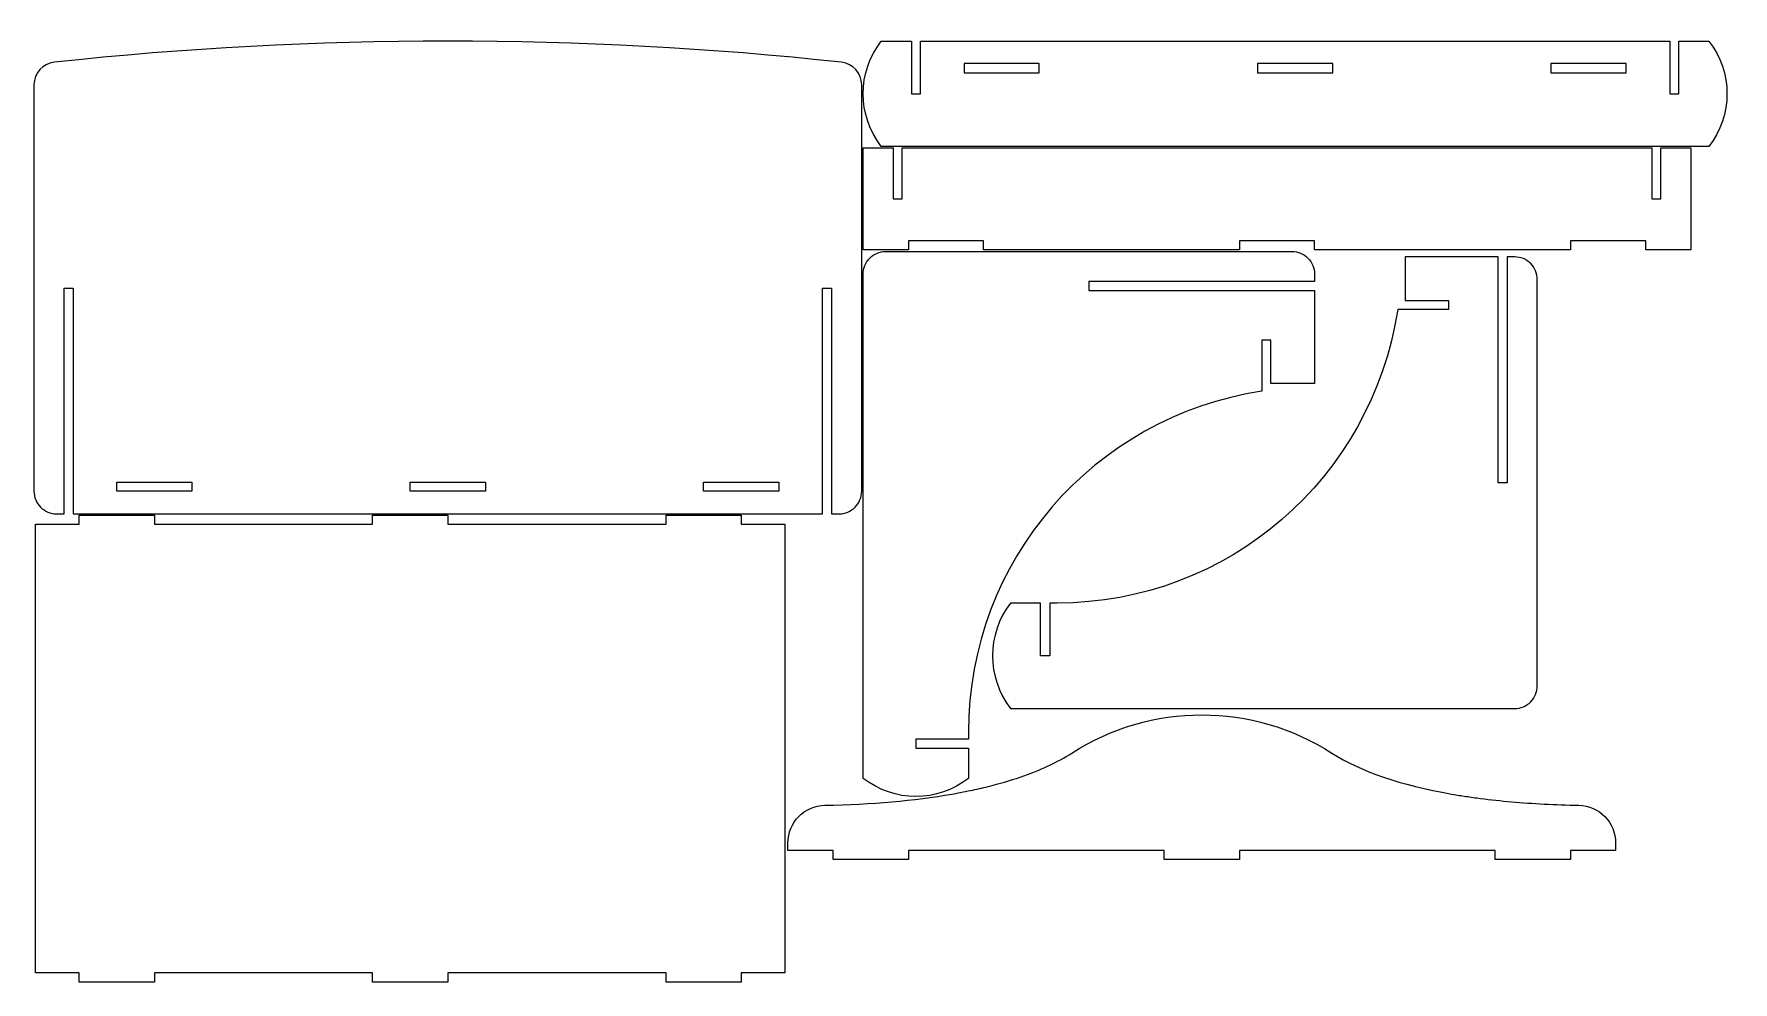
# Model space of a CAD drawing. Header units: millimetres. Extents: x -562 to 566, y -312 to 317.
import ezdxf

# ---------------------------------------------------------------- set-up
doc = ezdxf.new("R2010")
doc.units = ezdxf.units.MM
doc.header["$MEASUREMENT"] = 0
doc.layers.add('Camada 1', color=7, linetype='Continuous')

msp = doc.modelspace()

# ---------------------------------------------------------------- linework, layer by layer
at = {"layer": 'Camada 1', "color": 250, "lineweight": 20}
for points, knots in [([(-12.4979, 283.4999), (-12.4979, 283.4999), (-12.4979, 13.5), (-12.4979, 13.5), (-12.4979, 13.5), (-12.4979, 9.5218), (-14.0783, 5.7064), (-16.8913, 2.8934), (-16.8913, 2.8934), (-19.7043, 0.0804), (-23.5197, -1.5), (-27.4979, -1.5), (-27.4979, -1.5), (-27.4979, -1.5), (-32.4979, -1.5), (-32.4979, -1.5), (-32.4979, -1.5), (-32.4979, -1.5), (-32.4979, 148.4566), (-32.4979, 148.4566), (-32.4979, 148.4566), (-32.4979, 148.4566), (-38.4979, 148.4566), (-38.4979, 148.4566), (-38.4979, 148.4566), (-38.4979, 148.4566), (-38.4979, -1.5), (-38.4979, -1.5), (-38.4979, -1.5), (-38.4979, -1.5), (-536.4977, -1.5), (-536.4977, -1.5), (-536.4977, -1.5), (-536.4977, -1.5), (-536.4977, 148.4566), (-536.4977, 148.4566), (-536.4977, 148.4566), (-536.4977, 148.4566), (-542.4977, 148.4566), (-542.4977, 148.4566), (-542.4977, 148.4566), (-542.4977, 148.4566), (-542.4977, -1.5), (-542.4977, -1.5), (-542.4977, -1.5), (-542.4977, -1.5), (-547.4977, -1.5), (-547.4977, -1.5), (-547.4977, -1.5), (-551.4759, -1.5), (-555.2913, 0.0804), (-558.1043, 2.8934), (-558.1043, 2.8934), (-560.9173, 5.7064), (-562.4977, 9.5218), (-562.4977, 13.5), (-562.4977, 13.5), (-562.4977, 13.5), (-562.4977, 283.4999), (-562.4977, 283.4999), (-562.4977, 283.4999), (-562.4977, 291.1607), (-556.7249, 297.5905), (-549.1084, 298.4132), (-549.1084, 298.4132), (-375.207, 317.1955), (-199.7886, 317.1955), (-25.8872, 298.4132), (-25.8872, 298.4132), (-18.2707, 297.5905), (-12.4979, 291.1608), (-12.4979, 283.4999)], [0, 0, 0, 0, 0.052631579, 0.052631579, 0.052631579, 0.052631579, 0.105263158, 0.105263158, 0.105263158, 0.105263158, 0.157894737, 0.157894737, 0.157894737, 0.157894737, 0.210526316, 0.210526316, 0.210526316, 0.210526316, 0.263157895, 0.263157895, 0.263157895, 0.263157895, 0.315789474, 0.315789474, 0.315789474, 0.315789474, 0.368421053, 0.368421053, 0.368421053, 0.368421053, 0.421052632, 0.421052632, 0.421052632, 0.421052632, 0.473684211, 0.473684211, 0.473684211, 0.473684211, 0.526315789, 0.526315789, 0.526315789, 0.526315789, 0.578947368, 0.578947368, 0.578947368, 0.578947368, 0.631578947, 0.631578947, 0.631578947, 0.631578947, 0.684210526, 0.684210526, 0.684210526, 0.684210526, 0.736842105, 0.736842105, 0.736842105, 0.736842105, 0.789473684, 0.789473684, 0.789473684, 0.789473684, 0.842105263, 0.842105263, 0.842105263, 0.842105263, 0.894736842, 0.894736842, 0.894736842, 0.894736842, 1, 1, 1, 1]), ([(524.4977, 312.4999), (524.4977, 312.4999), (26.4977, 312.4999), (26.4977, 312.4999), (26.4977, 312.4999), (26.4977, 312.4999), (26.4977, 277.4999), (26.4977, 277.4999), (26.4977, 277.4999), (26.4977, 277.4999), (20.4977, 277.4999), (20.4977, 277.4999), (20.4977, 277.4999), (20.4977, 277.4999), (20.4977, 312.4999), (20.4977, 312.4999), (20.4977, 312.4999), (20.4977, 312.4999), (0.4977, 312.4999), (0.4977, 312.4999), (0.4977, 312.4999), (-15.5023, 291.9094), (-15.5023, 263.0904), (0.4977, 242.4999), (0.4977, 242.4999), (0.4977, 242.4999), (550.4977, 242.4999), (550.4977, 242.4999), (550.4977, 242.4999), (566.4976, 263.0903), (566.4977, 291.9092), (550.4977, 312.4999), (550.4977, 312.4999), (550.4977, 312.4999), (530.4977, 312.4999), (530.4977, 312.4999), (530.4977, 312.4999), (530.4977, 312.4999), (530.4977, 277.4999), (530.4977, 277.4999), (530.4977, 277.4999), (530.4977, 277.4999), (524.4977, 277.4999), (524.4977, 277.4999), (524.4977, 277.4999), (524.4977, 277.4999), (524.4977, 312.4999), (524.4977, 312.4999)], [0, 0, 0, 0, 0.076923077, 0.076923077, 0.076923077, 0.076923077, 0.153846154, 0.153846154, 0.153846154, 0.153846154, 0.230769231, 0.230769231, 0.230769231, 0.230769231, 0.307692308, 0.307692308, 0.307692308, 0.307692308, 0.384615385, 0.384615385, 0.384615385, 0.384615385, 0.461538462, 0.461538462, 0.461538462, 0.461538462, 0.538461538, 0.538461538, 0.538461538, 0.538461538, 0.615384615, 0.615384615, 0.615384615, 0.615384615, 0.692307692, 0.692307692, 0.692307692, 0.692307692, 0.769230769, 0.769230769, 0.769230769, 0.769230769, 0.846153846, 0.846153846, 0.846153846, 0.846153846, 1, 1, 1, 1]), ([(105.4977, 291.4999), (105.4977, 291.4999), (55.4977, 291.4999), (55.4977, 291.4999), (55.4977, 291.4999), (55.4977, 291.4999), (55.4977, 297.4999), (55.4977, 297.4999), (55.4977, 297.4999), (55.4977, 297.4999), (105.4977, 297.4999), (105.4977, 297.4999), (105.4977, 297.4999), (105.4977, 297.4999), (105.4977, 291.4999), (105.4977, 291.4999)], [0, 0, 0, 0, 0.2, 0.2, 0.2, 0.2, 0.4, 0.4, 0.4, 0.4, 0.6, 0.6, 0.6, 0.6, 1, 1, 1, 1]), ([(250.4977, 291.4999), (250.4977, 291.4999), (250.4977, 297.4999), (250.4977, 297.4999), (250.4977, 297.4999), (250.4977, 297.4999), (300.4977, 297.4999), (300.4977, 297.4999), (300.4977, 297.4999), (300.4977, 297.4999), (300.4977, 291.4999), (300.4977, 291.4999), (300.4977, 291.4999), (300.4977, 291.4999), (250.4977, 291.4999), (250.4977, 291.4999)], [0, 0, 0, 0, 0.2, 0.2, 0.2, 0.2, 0.4, 0.4, 0.4, 0.4, 0.6, 0.6, 0.6, 0.6, 1, 1, 1, 1]), ([(445.4977, 291.4999), (445.4977, 291.4999), (445.4977, 297.4999), (445.4977, 297.4999), (445.4977, 297.4999), (445.4977, 297.4999), (495.4977, 297.4999), (495.4977, 297.4999), (495.4977, 297.4999), (495.4977, 297.4999), (495.4977, 291.4999), (495.4977, 291.4999), (495.4977, 291.4999), (495.4977, 291.4999), (445.4977, 291.4999), (445.4977, 291.4999)], [0, 0, 0, 0, 0.2, 0.2, 0.2, 0.2, 0.4, 0.4, 0.4, 0.4, 0.6, 0.6, 0.6, 0.6, 1, 1, 1, 1]), ([(512.5021, 241.4999), (512.5021, 241.4999), (14.5021, 241.4999), (14.5021, 241.4999), (14.5021, 241.4999), (14.5021, 241.4999), (14.5021, 207.6167), (14.5021, 207.6167), (14.5021, 207.6167), (14.5021, 207.6167), (8.5021, 207.6167), (8.5021, 207.6167), (8.5021, 207.6167), (8.5021, 207.6167), (8.5021, 241.4999), (8.5021, 241.4999), (8.5021, 241.4999), (8.5021, 241.4999), (-11.4979, 241.4999), (-11.4979, 241.4999), (-11.4979, 241.4999), (-11.4979, 241.4999), (-11.4979, 173.7335), (-11.4979, 173.7335), (-11.4979, 173.7335), (-11.4979, 173.7335), (18.5021, 173.7335), (18.5021, 173.7335), (18.5021, 173.7335), (18.5021, 173.7335), (18.5021, 179.7335), (18.5021, 179.7335), (18.5021, 179.7335), (18.5021, 179.7335), (68.5021, 179.7335), (68.5021, 179.7335), (68.5021, 179.7335), (68.5021, 179.7335), (68.5021, 173.7335), (68.5021, 173.7335), (68.5021, 173.7335), (68.5021, 173.7335), (238.5021, 173.7335), (238.5021, 173.7335), (238.5021, 173.7335), (238.5021, 173.7335), (238.5021, 179.7335), (238.5021, 179.7335), (238.5021, 179.7335), (238.5021, 179.7335), (288.5021, 179.7335), (288.5021, 179.7335), (288.5021, 179.7335), (288.5021, 179.7335), (288.5021, 173.7335), (288.5021, 173.7335), (288.5021, 173.7335), (288.5021, 173.7335), (458.5021, 173.7335), (458.5021, 173.7335), (458.5021, 173.7335), (458.5021, 173.7335), (458.5021, 179.7335), (458.5021, 179.7335), (458.5021, 179.7335), (458.5021, 179.7335), (508.5021, 179.7335), (508.5021, 179.7335), (508.5021, 179.7335), (508.5021, 179.7335), (508.5021, 173.7335), (508.5021, 173.7335), (508.5021, 173.7335), (508.5021, 173.7335), (538.5021, 173.7335), (538.5021, 173.7335), (538.5021, 173.7335), (538.5021, 173.7335), (538.5021, 241.4999), (538.5021, 241.4999), (538.5021, 241.4999), (538.5021, 241.4999), (518.5021, 241.4999), (518.5021, 241.4999), (518.5021, 241.4999), (518.5021, 241.4999), (518.5021, 207.6167), (518.5021, 207.6167), (518.5021, 207.6167), (518.5021, 207.6167), (512.5021, 207.6167), (512.5021, 207.6167), (512.5021, 207.6167), (512.5021, 207.6167), (512.5021, 241.4999), (512.5021, 241.4999)], [0, 0, 0, 0, 0.04, 0.04, 0.04, 0.04, 0.08, 0.08, 0.08, 0.08, 0.12, 0.12, 0.12, 0.12, 0.16, 0.16, 0.16, 0.16, 0.2, 0.2, 0.2, 0.2, 0.24, 0.24, 0.24, 0.24, 0.28, 0.28, 0.28, 0.28, 0.32, 0.32, 0.32, 0.32, 0.36, 0.36, 0.36, 0.36, 0.4, 0.4, 0.4, 0.4, 0.44, 0.44, 0.44, 0.44, 0.48, 0.48, 0.48, 0.48, 0.52, 0.52, 0.52, 0.52, 0.56, 0.56, 0.56, 0.56, 0.6, 0.6, 0.6, 0.6, 0.64, 0.64, 0.64, 0.64, 0.68, 0.68, 0.68, 0.68, 0.72, 0.72, 0.72, 0.72, 0.76, 0.76, 0.76, 0.76, 0.8, 0.8, 0.8, 0.8, 0.84, 0.84, 0.84, 0.84, 0.88, 0.88, 0.88, 0.88, 0.92, 0.92, 0.92, 0.92, 1, 1, 1, 1]), ([(288.4153, 146.7335), (288.4153, 146.7335), (138.4587, 146.7335), (138.4587, 146.7335), (138.4587, 146.7335), (138.4587, 146.7335), (138.4587, 152.7335), (138.4587, 152.7335), (138.4587, 152.7335), (138.4587, 152.7335), (288.4153, 152.7335), (288.4153, 152.7335), (288.4153, 152.7335), (288.4153, 152.7335), (288.4153, 157.7335), (288.4153, 157.7335), (288.4153, 157.7335), (288.4153, 161.7117), (286.835, 165.5271), (284.0219, 168.3401), (284.0219, 168.3401), (281.2089, 171.1531), (277.3936, 172.7335), (273.4153, 172.7335), (273.4153, 172.7335), (273.4153, 172.7335), (3.5021, 172.7335), (3.5021, 172.7335), (3.5021, 172.7335), (-0.4762, 172.7335), (-4.2915, 171.1531), (-7.1045, 168.3401), (-7.1045, 168.3401), (-9.9176, 165.5271), (-11.4979, 161.7117), (-11.4979, 157.7335), (-11.4979, 157.7335), (-11.4979, 157.7335), (-11.4979, -177.2665), (-11.4979, -177.2665), (-11.4979, -177.2665), (9.0925, -193.2665), (37.9116, -193.2665), (58.5021, -177.2665), (58.5021, -177.2665), (58.5021, -177.2665), (58.5021, -157.2665), (58.5021, -157.2665), (58.5021, -157.2665), (58.5021, -157.2665), (23.5021, -157.2665), (23.5021, -157.2665), (23.5021, -157.2665), (23.5021, -157.2665), (23.5021, -151.2665), (23.5021, -151.2665), (23.5021, -151.2665), (23.5021, -151.2665), (58.5021, -151.2665), (58.5021, -151.2665), (58.5021, -151.2665), (58.5021, -151.2665), (58.5021, -146.2665), (58.5021, -146.2665), (58.5021, -146.2665), (58.5021, -32.8033), (141.2746, 62.6945), (253.4153, 79.9671), (253.4153, 79.9671), (253.4153, 79.9671), (253.4153, 113.8503), (253.4153, 113.8503), (253.4153, 113.8503), (253.4153, 113.8503), (259.4153, 113.8503), (259.4153, 113.8503), (259.4153, 113.8503), (259.4153, 113.8503), (259.4153, 84.9946), (259.4153, 84.9946), (259.4153, 84.9946), (259.4153, 84.9946), (288.4153, 84.9946), (288.4153, 84.9946), (288.4153, 84.9946), (288.4153, 84.9946), (288.4153, 146.7335), (288.4153, 146.7335)], [0, 0, 0, 0, 0.043478261, 0.043478261, 0.043478261, 0.043478261, 0.086956522, 0.086956522, 0.086956522, 0.086956522, 0.130434783, 0.130434783, 0.130434783, 0.130434783, 0.173913043, 0.173913043, 0.173913043, 0.173913043, 0.217391304, 0.217391304, 0.217391304, 0.217391304, 0.260869565, 0.260869565, 0.260869565, 0.260869565, 0.304347826, 0.304347826, 0.304347826, 0.304347826, 0.347826087, 0.347826087, 0.347826087, 0.347826087, 0.391304348, 0.391304348, 0.391304348, 0.391304348, 0.434782609, 0.434782609, 0.434782609, 0.434782609, 0.47826087, 0.47826087, 0.47826087, 0.47826087, 0.52173913, 0.52173913, 0.52173913, 0.52173913, 0.565217391, 0.565217391, 0.565217391, 0.565217391, 0.608695652, 0.608695652, 0.608695652, 0.608695652, 0.652173913, 0.652173913, 0.652173913, 0.652173913, 0.695652174, 0.695652174, 0.695652174, 0.695652174, 0.739130435, 0.739130435, 0.739130435, 0.739130435, 0.782608696, 0.782608696, 0.782608696, 0.782608696, 0.826086957, 0.826086957, 0.826086957, 0.826086957, 0.869565217, 0.869565217, 0.869565217, 0.869565217, 0.913043478, 0.913043478, 0.913043478, 0.913043478, 1, 1, 1, 1]), ([(410.4301, 169.11), (410.4301, 169.11), (410.4301, 19.1534), (410.4301, 19.1534), (410.4301, 19.1534), (410.4301, 19.1534), (416.4301, 19.1534), (416.4301, 19.1534), (416.4301, 19.1534), (416.4301, 19.1534), (416.4301, 169.11), (416.4301, 169.11), (416.4301, 169.11), (416.4301, 169.11), (421.4301, 169.11), (421.4301, 169.11), (421.4301, 169.11), (425.4083, 169.11), (429.2237, 167.5297), (432.0367, 164.7166), (432.0367, 164.7166), (434.8497, 161.9036), (436.4301, 158.0883), (436.4301, 154.11), (436.4301, 154.11), (436.4301, 154.11), (436.4301, -115.8032), (436.4301, -115.8032), (436.4301, -115.8032), (436.4301, -119.7815), (434.8497, -123.5968), (432.0367, -126.4098), (432.0367, -126.4098), (429.2237, -129.2229), (425.4083, -130.8032), (421.4301, -130.8032), (421.4301, -130.8032), (421.4301, -130.8032), (86.4301, -130.8032), (86.4301, -130.8032), (86.4301, -130.8032), (70.4301, -110.2128), (70.4301, -81.3937), (86.4301, -60.8032), (86.4301, -60.8032), (86.4301, -60.8032), (106.4301, -60.8032), (106.4301, -60.8032), (106.4301, -60.8032), (106.4301, -60.8032), (106.4301, -95.8032), (106.4301, -95.8032), (106.4301, -95.8032), (106.4301, -95.8032), (112.4301, -95.8032), (112.4301, -95.8032), (112.4301, -95.8032), (112.4301, -95.8032), (112.4301, -60.8032), (112.4301, -60.8032), (112.4301, -60.8032), (112.4301, -60.8032), (117.4301, -60.8032), (117.4301, -60.8032), (117.4301, -60.8032), (230.8933, -60.8032), (326.3911, 21.9693), (343.6637, 134.11), (343.6637, 134.11), (343.6637, 134.11), (377.5469, 134.11), (377.5469, 134.11), (377.5469, 134.11), (377.5469, 134.11), (377.5469, 140.11), (377.5469, 140.11), (377.5469, 140.11), (377.5469, 140.11), (348.6912, 140.11), (348.6912, 140.11), (348.6912, 140.11), (348.6912, 140.11), (348.6912, 169.11), (348.6912, 169.11), (348.6912, 169.11), (348.6912, 169.11), (410.4301, 169.11), (410.4301, 169.11)], [0, 0, 0, 0, 0.043478261, 0.043478261, 0.043478261, 0.043478261, 0.086956522, 0.086956522, 0.086956522, 0.086956522, 0.130434783, 0.130434783, 0.130434783, 0.130434783, 0.173913043, 0.173913043, 0.173913043, 0.173913043, 0.217391304, 0.217391304, 0.217391304, 0.217391304, 0.260869565, 0.260869565, 0.260869565, 0.260869565, 0.304347826, 0.304347826, 0.304347826, 0.304347826, 0.347826087, 0.347826087, 0.347826087, 0.347826087, 0.391304348, 0.391304348, 0.391304348, 0.391304348, 0.434782609, 0.434782609, 0.434782609, 0.434782609, 0.47826087, 0.47826087, 0.47826087, 0.47826087, 0.52173913, 0.52173913, 0.52173913, 0.52173913, 0.565217391, 0.565217391, 0.565217391, 0.565217391, 0.608695652, 0.608695652, 0.608695652, 0.608695652, 0.652173913, 0.652173913, 0.652173913, 0.652173913, 0.695652174, 0.695652174, 0.695652174, 0.695652174, 0.739130435, 0.739130435, 0.739130435, 0.739130435, 0.782608696, 0.782608696, 0.782608696, 0.782608696, 0.826086957, 0.826086957, 0.826086957, 0.826086957, 0.869565217, 0.869565217, 0.869565217, 0.869565217, 0.913043478, 0.913043478, 0.913043478, 0.913043478, 1, 1, 1, 1]), ([(-457.4977, 19.5), (-457.4977, 19.5), (-507.4977, 19.5), (-507.4977, 19.5), (-507.4977, 19.5), (-507.4977, 19.5), (-507.4977, 13.5), (-507.4977, 13.5), (-507.4977, 13.5), (-507.4977, 13.5), (-457.4977, 13.5), (-457.4977, 13.5), (-457.4977, 13.5), (-457.4977, 13.5), (-457.4977, 19.5), (-457.4977, 19.5)], [0, 0, 0, 0, 0.2, 0.2, 0.2, 0.2, 0.4, 0.4, 0.4, 0.4, 0.6, 0.6, 0.6, 0.6, 1, 1, 1, 1]), ([(-262.4978, 19.5), (-262.4978, 19.5), (-312.4978, 19.5), (-312.4978, 19.5), (-312.4978, 19.5), (-312.4978, 19.5), (-312.4978, 13.5), (-312.4978, 13.5), (-312.4978, 13.5), (-312.4978, 13.5), (-262.4978, 13.5), (-262.4978, 13.5), (-262.4978, 13.5), (-262.4978, 13.5), (-262.4978, 19.5), (-262.4978, 19.5)], [0, 0, 0, 0, 0.2, 0.2, 0.2, 0.2, 0.4, 0.4, 0.4, 0.4, 0.6, 0.6, 0.6, 0.6, 1, 1, 1, 1]), ([(-67.4978, 19.5), (-67.4978, 19.5), (-117.4978, 19.5), (-117.4978, 19.5), (-117.4978, 19.5), (-117.4978, 19.5), (-117.4978, 13.5), (-117.4978, 13.5), (-117.4978, 13.5), (-117.4978, 13.5), (-67.4978, 13.5), (-67.4978, 13.5), (-67.4978, 13.5), (-67.4978, 13.5), (-67.4978, 19.5), (-67.4978, 19.5)], [0, 0, 0, 0, 0.2, 0.2, 0.2, 0.2, 0.4, 0.4, 0.4, 0.4, 0.6, 0.6, 0.6, 0.6, 1, 1, 1, 1]), ([(-92.4977, -2.5), (-92.4977, -2.5), (-142.4977, -2.5), (-142.4977, -2.5), (-142.4977, -2.5), (-142.4977, -2.5), (-142.4977, -8.5), (-142.4977, -8.5), (-142.4977, -8.5), (-142.4977, -8.5), (-287.4977, -8.5), (-287.4977, -8.5), (-287.4977, -8.5), (-287.4977, -8.5), (-287.4977, -2.5), (-287.4977, -2.5), (-287.4977, -2.5), (-287.4977, -2.5), (-337.4977, -2.5), (-337.4977, -2.5), (-337.4977, -2.5), (-337.4977, -2.5), (-337.4977, -8.5), (-337.4977, -8.5), (-337.4977, -8.5), (-337.4977, -8.5), (-482.4977, -8.5), (-482.4977, -8.5), (-482.4977, -8.5), (-482.4977, -8.5), (-482.4977, -2.5), (-482.4977, -2.5), (-482.4977, -2.5), (-482.4977, -2.5), (-532.4977, -2.5), (-532.4977, -2.5), (-532.4977, -2.5), (-532.4977, -2.5), (-532.4977, -8.5), (-532.4977, -8.5), (-532.4977, -8.5), (-532.4977, -8.5), (-561.4977, -8.5), (-561.4977, -8.5), (-561.4977, -8.5), (-561.4977, -8.5), (-561.4977, -306.5), (-561.4977, -306.5), (-561.4977, -306.5), (-561.4977, -306.5), (-532.4977, -306.5), (-532.4977, -306.5), (-532.4977, -306.5), (-532.4977, -306.5), (-532.4977, -312.5), (-532.4977, -312.5), (-532.4977, -312.5), (-532.4977, -312.5), (-482.4977, -312.5), (-482.4977, -312.5), (-482.4977, -312.5), (-482.4977, -312.5), (-482.4977, -306.5), (-482.4977, -306.5), (-482.4977, -306.5), (-482.4977, -306.5), (-337.4977, -306.5), (-337.4977, -306.5), (-337.4977, -306.5), (-337.4977, -306.5), (-337.4977, -312.5), (-337.4977, -312.5), (-337.4977, -312.5), (-337.4977, -312.5), (-287.4977, -312.5), (-287.4977, -312.5), (-287.4977, -312.5), (-287.4977, -312.5), (-287.4977, -306.5), (-287.4977, -306.5), (-287.4977, -306.5), (-287.4977, -306.5), (-142.4977, -306.5), (-142.4977, -306.5), (-142.4977, -306.5), (-142.4977, -306.5), (-142.4977, -312.5), (-142.4977, -312.5), (-142.4977, -312.5), (-142.4977, -312.5), (-92.4977, -312.5), (-92.4977, -312.5), (-92.4977, -312.5), (-92.4977, -312.5), (-92.4977, -306.5), (-92.4977, -306.5), (-92.4977, -306.5), (-92.4977, -306.5), (-63.4977, -306.5), (-63.4977, -306.5), (-63.4977, -306.5), (-63.4977, -306.5), (-63.4977, -8.5), (-63.4977, -8.5), (-63.4977, -8.5), (-63.4977, -8.5), (-92.4977, -8.5), (-92.4977, -8.5), (-92.4977, -8.5), (-92.4977, -8.5), (-92.4977, -2.5), (-92.4977, -2.5)], [0, 0, 0, 0, 0.034482759, 0.034482759, 0.034482759, 0.034482759, 0.068965517, 0.068965517, 0.068965517, 0.068965517, 0.103448276, 0.103448276, 0.103448276, 0.103448276, 0.137931034, 0.137931034, 0.137931034, 0.137931034, 0.172413793, 0.172413793, 0.172413793, 0.172413793, 0.206896552, 0.206896552, 0.206896552, 0.206896552, 0.24137931, 0.24137931, 0.24137931, 0.24137931, 0.275862069, 0.275862069, 0.275862069, 0.275862069, 0.310344828, 0.310344828, 0.310344828, 0.310344828, 0.344827586, 0.344827586, 0.344827586, 0.344827586, 0.379310345, 0.379310345, 0.379310345, 0.379310345, 0.413793103, 0.413793103, 0.413793103, 0.413793103, 0.448275862, 0.448275862, 0.448275862, 0.448275862, 0.482758621, 0.482758621, 0.482758621, 0.482758621, 0.517241379, 0.517241379, 0.517241379, 0.517241379, 0.551724138, 0.551724138, 0.551724138, 0.551724138, 0.586206897, 0.586206897, 0.586206897, 0.586206897, 0.620689655, 0.620689655, 0.620689655, 0.620689655, 0.655172414, 0.655172414, 0.655172414, 0.655172414, 0.689655172, 0.689655172, 0.689655172, 0.689655172, 0.724137931, 0.724137931, 0.724137931, 0.724137931, 0.75862069, 0.75862069, 0.75862069, 0.75862069, 0.793103448, 0.793103448, 0.793103448, 0.793103448, 0.827586207, 0.827586207, 0.827586207, 0.827586207, 0.862068966, 0.862068966, 0.862068966, 0.862068966, 0.896551724, 0.896551724, 0.896551724, 0.896551724, 0.931034483, 0.931034483, 0.931034483, 0.931034483, 1, 1, 1, 1]), ([(188.502, -231.0876), (188.502, -231.0876), (238.502, -231.0876), (238.502, -231.0876), (238.502, -231.0876), (238.502, -231.0876), (238.502, -225.0876), (238.502, -225.0876), (238.502, -225.0876), (238.502, -225.0876), (408.5018, -225.0876), (408.5018, -225.0876), (408.5018, -225.0876), (408.5018, -225.0876), (408.5018, -231.0876), (408.5018, -231.0876), (408.5018, -231.0876), (408.5018, -231.0876), (458.5017, -231.0876), (458.5017, -231.0876), (458.5017, -231.0876), (458.5017, -231.0876), (458.5017, -225.0876), (458.5017, -225.0876), (458.5017, -225.0876), (458.5017, -225.0876), (488.5017, -225.0876), (488.5017, -225.0876), (488.5017, -225.0876), (488.5017, -225.0876), (488.5017, -220.0876), (488.5017, -220.0876), (488.5017, -220.0876), (488.5017, -206.4703), (477.6034, -195.3576), (463.9887, -195.0923), (463.9887, -195.0923), (448.2793, -194.7863), (433.381, -194.0127), (419.2934, -192.7715), (419.2934, -192.7715), (412.2497, -192.151), (405.4087, -191.4135), (398.7704, -190.5592), (398.7704, -190.5592), (395.4512, -190.1321), (392.1827, -189.6757), (388.965, -189.1901), (388.965, -189.1901), (385.7472, -188.7045), (383.7023, -188.3856), (379.4637, -187.6456), (379.4637, -187.6456), (345.5551, -181.7261), (319.0404, -172.6421), (299.9195, -160.3935), (299.9195, -160.3935), (247.2481, -126.6524), (179.7559, -126.6524), (127.0845, -160.3935), (127.0845, -160.3935), (117.5077, -166.5282), (106.0766, -171.8691), (92.791, -176.4161), (92.791, -176.4161), (86.1482, -178.6896), (79.0418, -180.7646), (71.4718, -182.641), (71.4718, -182.641), (67.6869, -183.5793), (63.786, -184.4679), (59.7692, -185.3069), (59.7692, -185.3069), (55.7523, -186.146), (50.4823, -187.1334), (47.371, -187.6752), (47.371, -187.6752), (22.4805, -192.0092), (-5.6381, -194.4816), (-36.9847, -195.0923), (-36.9847, -195.0923), (-50.5994, -195.3576), (-61.4977, -206.4703), (-61.4977, -220.0876), (-61.4977, -220.0876), (-61.4977, -220.0876), (-61.4977, -225.0876), (-61.4977, -225.0876), (-61.4977, -225.0876), (-61.4977, -225.0876), (-31.4977, -225.0876), (-31.4977, -225.0876), (-31.4977, -225.0876), (-31.4977, -225.0876), (-31.4977, -231.0876), (-31.4977, -231.0876), (-31.4977, -231.0876), (-31.4977, -231.0876), (18.5022, -231.0876), (18.5022, -231.0876), (18.5022, -231.0876), (18.5022, -231.0876), (18.5022, -225.0876), (18.5022, -225.0876), (18.5022, -225.0876), (18.5022, -225.0876), (188.502, -225.0876), (188.502, -225.0876), (188.502, -225.0876), (188.502, -225.0876), (188.502, -231.0876), (188.502, -231.0876)], [0, 0, 0, 0, 0.034482759, 0.034482759, 0.034482759, 0.034482759, 0.068965517, 0.068965517, 0.068965517, 0.068965517, 0.103448276, 0.103448276, 0.103448276, 0.103448276, 0.137931034, 0.137931034, 0.137931034, 0.137931034, 0.172413793, 0.172413793, 0.172413793, 0.172413793, 0.206896552, 0.206896552, 0.206896552, 0.206896552, 0.24137931, 0.24137931, 0.24137931, 0.24137931, 0.275862069, 0.275862069, 0.275862069, 0.275862069, 0.310344828, 0.310344828, 0.310344828, 0.310344828, 0.344827586, 0.344827586, 0.344827586, 0.344827586, 0.379310345, 0.379310345, 0.379310345, 0.379310345, 0.413793103, 0.413793103, 0.413793103, 0.413793103, 0.448275862, 0.448275862, 0.448275862, 0.448275862, 0.482758621, 0.482758621, 0.482758621, 0.482758621, 0.517241379, 0.517241379, 0.517241379, 0.517241379, 0.551724138, 0.551724138, 0.551724138, 0.551724138, 0.586206897, 0.586206897, 0.586206897, 0.586206897, 0.620689655, 0.620689655, 0.620689655, 0.620689655, 0.655172414, 0.655172414, 0.655172414, 0.655172414, 0.689655172, 0.689655172, 0.689655172, 0.689655172, 0.724137931, 0.724137931, 0.724137931, 0.724137931, 0.75862069, 0.75862069, 0.75862069, 0.75862069, 0.793103448, 0.793103448, 0.793103448, 0.793103448, 0.827586207, 0.827586207, 0.827586207, 0.827586207, 0.862068966, 0.862068966, 0.862068966, 0.862068966, 0.896551724, 0.896551724, 0.896551724, 0.896551724, 0.931034483, 0.931034483, 0.931034483, 0.931034483, 1, 1, 1, 1])]:
    msp.add_open_spline(points, degree=3, knots=knots, dxfattribs=at)

doc.saveas('drawing.dxf')
